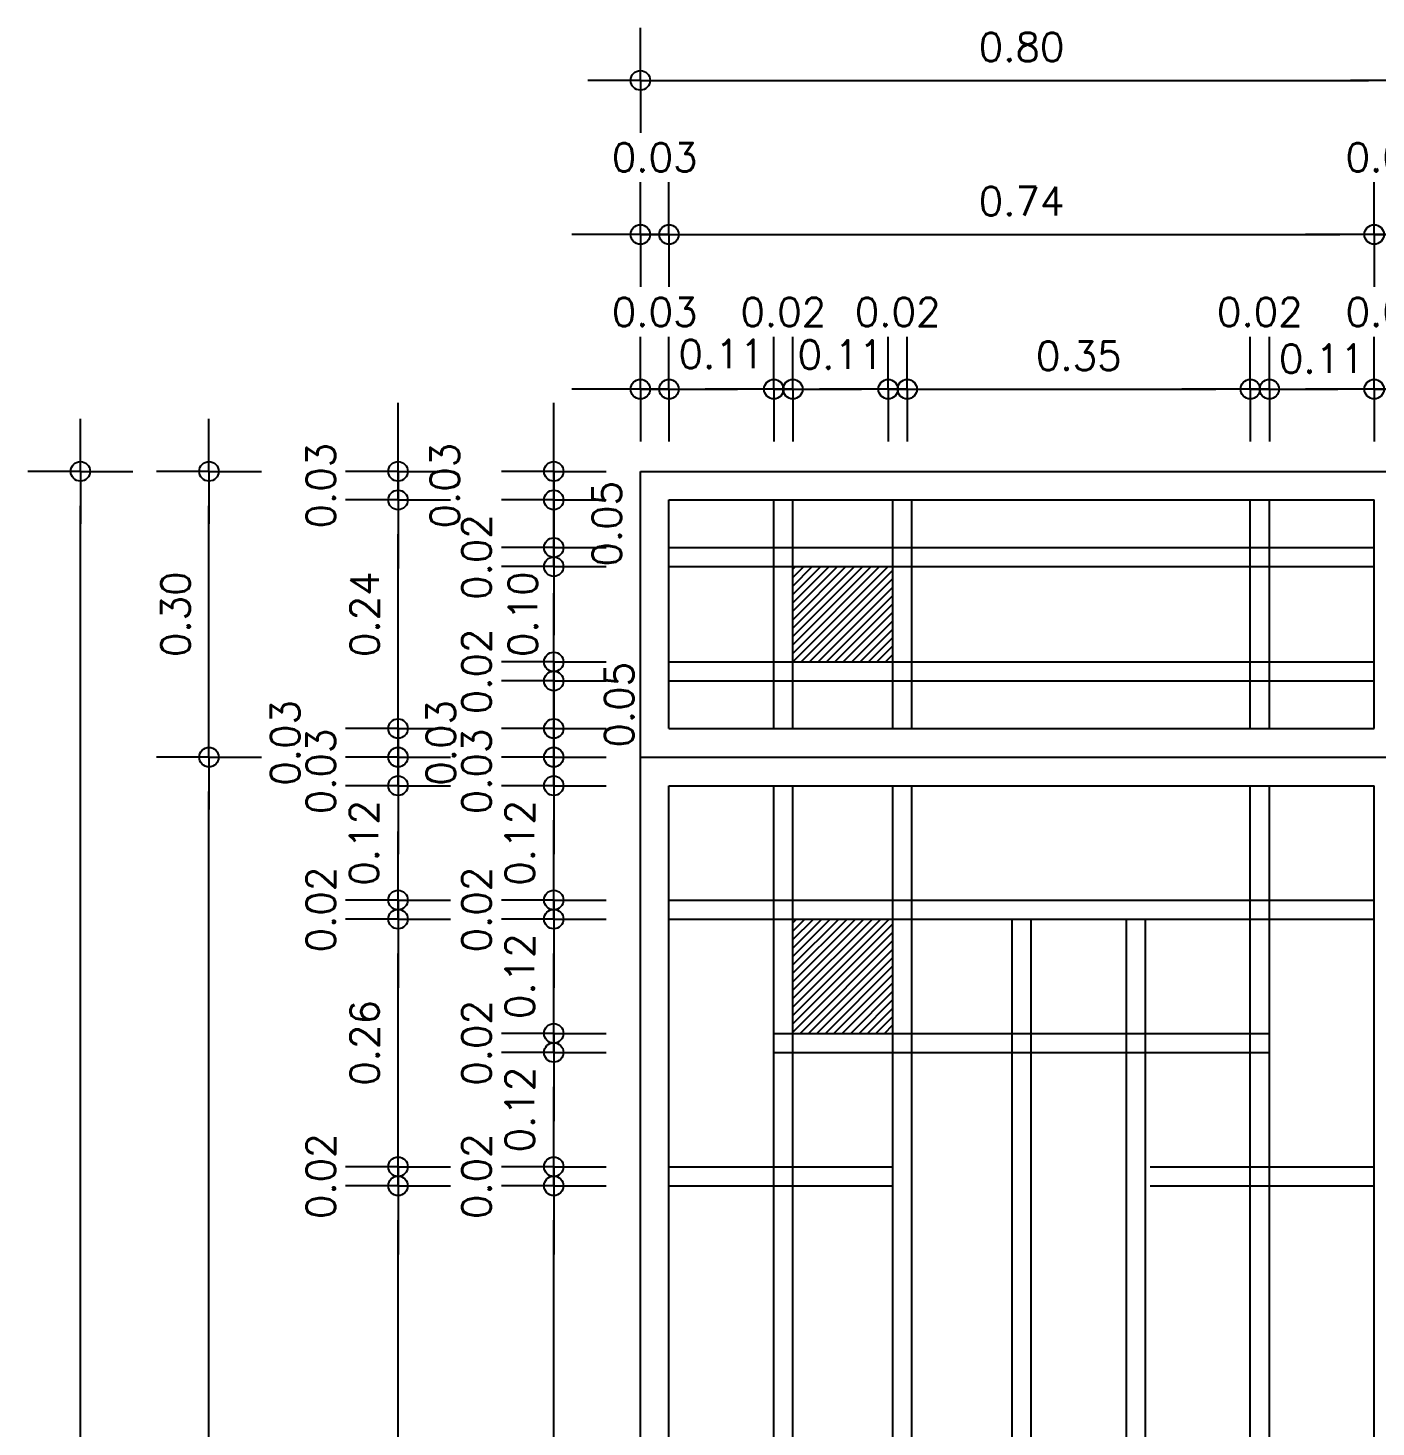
# Model space of a CAD drawing. Extents: x -599692 to 1491, y -9431878 to -451.
# Drawn here: x 1132.054 to 1133.468, y -462.882 to -461.413 of the extents above; entities that cross this region are included whole.
import ezdxf

# ---------------------------------------------------------------- set-up
doc = ezdxf.new("R2010")
doc.units = 0
doc.header["$LTSCALE"] = 0.5
doc.header["$MEASUREMENT"] = 0
doc.header["$PDMODE"] = 34
doc.layers.get('0').update_dxf_attribs({"linetype": 'CONTINUOUS'})
doc.layers.get('DEFPOINTS').update_dxf_attribs({"linetype": 'CONTINUOUS'})
for name, color, linetype in [('COTAS', 2, 'CONTINUOUS'), ('HACHURA', 253, 'CONTINUOUS'), ('P1', 1, 'CONTINUOUS')]:
    doc.layers.add(name, color=color, linetype=linetype)
doc.styles.add('ROMANS', font='romans')
doc.dimstyles.new('BOLA50$0', dxfattribs={"dimscale": 0.5, "dimtxt": 0.25, "dimasz": 0.18, "dimexe": 0.18, "dimexo": 0.0625, "dimgap": 0.1, "dimtad": 1, "dimzin": 0, "dimdsep": 46, "dimtxsty": 'ROMANS', "dimblk1": 'BOLA', "dimblk2": 'BOLA', "dimsah": 1, "dimcen": 0.09, "dimse1": 1, "dimse2": 1, "dimclrt": 256, "dimadec": 0, "dimazin": 0, "dimtfac": 1, "dimtofl": 0, "dimtmove": 2, "dimatfit": 3, "dimldrblk": 'BOLA', "dimfxl": 1, "dimtolj": 1, "dimtzin": 0, "dimarcsym": 0})
pattern_1 = [(45, (838.0619964, -393.711397), (-0.00441941738, 0.00441941738), [])]

# ---------------------------------------------------------------- blocks, each defined once
blk = doc.blocks.new('BOLA')
for q in [(0, 1.528), (-1.528, 0), (0, -1.528), (1.528, 0)]:
    blk.add_line((0, 0), q)
blk.add_circle((0, 0), 0.284)
blk = doc.blocks.new('*D182')
at = {"layer": 'COTAS', "color": 0, "linetype": 'Continuous', "lineweight": -2}
for p, q in [((1132.6602, -461.7922), (1132.6242, -461.7922)), ((1132.7622, -461.7922), (1132.7982, -461.7922))]:
    blk.add_line(p, q, dxfattribs=at)
at = {"layer": 'DEFPOINTS', "color": 0, "linetype": 'Continuous'}
for p in [(1132.7262, -461.7922), (1132.6962, -461.8785), (1132.7262, -461.9085)]:
    blk.add_point(p, dxfattribs=at)
at = {"layer": 'COTAS', "color": 0, "linetype": 'Continuous', "lineweight": -2, "xscale": 0.036, "yscale": 0.036, "zscale": 0.036}
blk.add_blockref('BOLA', (1132.6962, -461.7922), dxfattribs=at)
at = {"layer": 'COTAS', "color": 0, "linetype": 'Continuous', "lineweight": -2, "xscale": 0.036, "yscale": 0.036, "zscale": 0.036, "rotation": 180}
blk.add_blockref('BOLA', (1132.7262, -461.7922), dxfattribs=at)
at = {"layer": 'COTAS', "linetype": 'Continuous', "insert": (1132.7112, -461.7112), "char_height": 0.03, "attachment_point": 5, "style": 'ROMANS'}
blk.add_mtext('\\A1;0.03', dxfattribs=at)
blk = doc.blocks.new('*D183')
at = {"layer": 'COTAS', "color": 0, "linetype": 'Continuous', "lineweight": -2}
for p, q in [((1132.8002, -461.7922), (1132.7642, -461.7922)), ((1132.8922, -461.7922), (1132.9282, -461.7922))]:
    blk.add_line(p, q, dxfattribs=at)
at = {"layer": 'DEFPOINTS', "color": 0, "linetype": 'Continuous'}
for p in [(1132.8562, -461.7922), (1132.8362, -461.9085), (1132.8562, -461.9085)]:
    blk.add_point(p, dxfattribs=at)
at = {"layer": 'COTAS', "color": 0, "linetype": 'Continuous', "lineweight": -2, "xscale": 0.036, "yscale": 0.036, "zscale": 0.036}
blk.add_blockref('BOLA', (1132.8362, -461.7922), dxfattribs=at)
at = {"layer": 'COTAS', "color": 0, "linetype": 'Continuous', "lineweight": -2, "xscale": 0.036, "yscale": 0.036, "zscale": 0.036, "rotation": 180}
blk.add_blockref('BOLA', (1132.8562, -461.7922), dxfattribs=at)
at = {"layer": 'COTAS', "linetype": 'Continuous', "insert": (1132.8462, -461.7112), "char_height": 0.03, "attachment_point": 5, "style": 'ROMANS'}
blk.add_mtext('\\A1;0.02', dxfattribs=at)
blk = doc.blocks.new('*D184')
at = {"layer": 'COTAS', "color": 0, "linetype": 'Continuous', "lineweight": -2}
for p, q in [((1132.9202, -461.7922), (1132.8842, -461.7922)), ((1133.0122, -461.7922), (1133.0482, -461.7922))]:
    blk.add_line(p, q, dxfattribs=at)
at = {"layer": 'DEFPOINTS', "color": 0, "linetype": 'Continuous'}
for p in [(1132.9762, -461.7922), (1132.9562, -461.9085), (1132.9762, -461.9085)]:
    blk.add_point(p, dxfattribs=at)
at = {"layer": 'COTAS', "color": 0, "linetype": 'Continuous', "lineweight": -2, "xscale": 0.036, "yscale": 0.036, "zscale": 0.036}
blk.add_blockref('BOLA', (1132.9562, -461.7922), dxfattribs=at)
at = {"layer": 'COTAS', "color": 0, "linetype": 'Continuous', "lineweight": -2, "xscale": 0.036, "yscale": 0.036, "zscale": 0.036, "rotation": 180}
blk.add_blockref('BOLA', (1132.9762, -461.7922), dxfattribs=at)
at = {"layer": 'COTAS', "linetype": 'Continuous', "insert": (1132.9662, -461.7112), "char_height": 0.03, "attachment_point": 5, "style": 'ROMANS'}
blk.add_mtext('\\A1;0.02', dxfattribs=at)
blk = doc.blocks.new('*D185')
at = {"layer": 'COTAS', "color": 0, "linetype": 'Continuous', "lineweight": -2}
blk.add_line((1133.0122, -461.7922), (1133.3002, -461.7922), dxfattribs=at)
at = {"layer": 'DEFPOINTS', "color": 0, "linetype": 'Continuous'}
for p in [(1133.3362, -461.7922), (1132.9762, -461.9085), (1133.3362, -461.9085)]:
    blk.add_point(p, dxfattribs=at)
at = {"layer": 'COTAS', "color": 0, "linetype": 'Continuous', "lineweight": -2, "xscale": 0.036, "yscale": 0.036, "zscale": 0.036, "rotation": 180}
blk.add_blockref('BOLA', (1132.9762, -461.7922), dxfattribs=at)
at = {"layer": 'COTAS', "color": 0, "linetype": 'Continuous', "lineweight": -2, "xscale": 0.036, "yscale": 0.036, "zscale": 0.036}
blk.add_blockref('BOLA', (1133.3362, -461.7922), dxfattribs=at)
at = {"layer": 'COTAS', "linetype": 'Continuous', "insert": (1133.1562, -461.7572), "char_height": 0.03, "attachment_point": 5, "style": 'ROMANS'}
blk.add_mtext('\\A1;0.35', dxfattribs=at)
blk = doc.blocks.new('*D186')
at = {"layer": 'COTAS', "color": 0, "linetype": 'Continuous', "lineweight": -2}
for p, q in [((1133.3002, -461.7922), (1133.2642, -461.7922)), ((1133.3922, -461.7922), (1133.4282, -461.7922))]:
    blk.add_line(p, q, dxfattribs=at)
at = {"layer": 'DEFPOINTS', "color": 0, "linetype": 'Continuous'}
for p in [(1133.3562, -461.7922), (1133.3362, -461.9085), (1133.3562, -461.9085)]:
    blk.add_point(p, dxfattribs=at)
at = {"layer": 'COTAS', "color": 0, "linetype": 'Continuous', "lineweight": -2, "xscale": 0.036, "yscale": 0.036, "zscale": 0.036}
blk.add_blockref('BOLA', (1133.3362, -461.7922), dxfattribs=at)
at = {"layer": 'COTAS', "color": 0, "linetype": 'Continuous', "lineweight": -2, "xscale": 0.036, "yscale": 0.036, "zscale": 0.036, "rotation": 180}
blk.add_blockref('BOLA', (1133.3562, -461.7922), dxfattribs=at)
at = {"layer": 'COTAS', "linetype": 'Continuous', "insert": (1133.3462, -461.7112), "char_height": 0.03, "attachment_point": 5, "style": 'ROMANS'}
blk.add_mtext('\\A1;0.02', dxfattribs=at)
blk = doc.blocks.new('*D187')
at = {"layer": 'COTAS', "color": 0, "linetype": 'Continuous', "lineweight": -2}
for p, q in [((1133.4302, -461.7922), (1133.3942, -461.7922)), ((1133.5322, -461.7922), (1133.5682, -461.7922))]:
    blk.add_line(p, q, dxfattribs=at)
at = {"layer": 'DEFPOINTS', "color": 0, "linetype": 'Continuous'}
for p in [(1133.4962, -461.7922), (1133.4962, -461.8785), (1133.4662, -461.9085)]:
    blk.add_point(p, dxfattribs=at)
at = {"layer": 'COTAS', "color": 0, "linetype": 'Continuous', "lineweight": -2, "xscale": 0.036, "yscale": 0.036, "zscale": 0.036}
blk.add_blockref('BOLA', (1133.4662, -461.7922), dxfattribs=at)
at = {"layer": 'COTAS', "color": 0, "linetype": 'Continuous', "lineweight": -2, "xscale": 0.036, "yscale": 0.036, "zscale": 0.036, "rotation": 180}
blk.add_blockref('BOLA', (1133.4962, -461.7922), dxfattribs=at)
at = {"layer": 'COTAS', "linetype": 'Continuous', "insert": (1133.4812, -461.7112), "char_height": 0.03, "attachment_point": 5, "style": 'ROMANS'}
blk.add_mtext('\\A1;0.03', dxfattribs=at)
blk = doc.blocks.new('*D193')
at = {"layer": 'COTAS', "color": 0, "linetype": 'Continuous', "lineweight": -2}
for p, q in [((1132.6602, -461.6298), (1132.6242, -461.6298)), ((1132.7622, -461.6298), (1132.7982, -461.6298))]:
    blk.add_line(p, q, dxfattribs=at)
at = {"layer": 'DEFPOINTS', "color": 0, "linetype": 'Continuous'}
for p in [(1132.7262, -461.6298), (1132.6962, -461.8785), (1132.7262, -461.9085)]:
    blk.add_point(p, dxfattribs=at)
at = {"layer": 'COTAS', "color": 0, "linetype": 'Continuous', "lineweight": -2, "xscale": 0.036, "yscale": 0.036, "zscale": 0.036}
blk.add_blockref('BOLA', (1132.6962, -461.6298), dxfattribs=at)
at = {"layer": 'COTAS', "color": 0, "linetype": 'Continuous', "lineweight": -2, "xscale": 0.036, "yscale": 0.036, "zscale": 0.036, "rotation": 180}
blk.add_blockref('BOLA', (1132.7262, -461.6298), dxfattribs=at)
at = {"layer": 'COTAS', "linetype": 'Continuous', "insert": (1132.7112, -461.5488), "char_height": 0.03, "attachment_point": 5, "style": 'ROMANS'}
blk.add_mtext('\\A1;0.03', dxfattribs=at)
blk = doc.blocks.new('*D194')
at = {"layer": 'COTAS', "color": 0, "linetype": 'Continuous', "lineweight": -2}
blk.add_line((1132.7622, -461.6298), (1133.4302, -461.6298), dxfattribs=at)
at = {"layer": 'DEFPOINTS', "color": 0, "linetype": 'Continuous'}
for p in [(1133.4662, -461.6298), (1132.7262, -461.9085), (1133.4662, -461.9085)]:
    blk.add_point(p, dxfattribs=at)
at = {"layer": 'COTAS', "color": 0, "linetype": 'Continuous', "lineweight": -2, "xscale": 0.036, "yscale": 0.036, "zscale": 0.036, "rotation": 180}
blk.add_blockref('BOLA', (1132.7262, -461.6298), dxfattribs=at)
at = {"layer": 'COTAS', "color": 0, "linetype": 'Continuous', "lineweight": -2, "xscale": 0.036, "yscale": 0.036, "zscale": 0.036}
blk.add_blockref('BOLA', (1133.4662, -461.6298), dxfattribs=at)
at = {"layer": 'COTAS', "linetype": 'Continuous', "insert": (1133.0962, -461.5948), "char_height": 0.03, "attachment_point": 5, "style": 'ROMANS'}
blk.add_mtext('\\A1;0.74', dxfattribs=at)
blk = doc.blocks.new('*D195')
at = {"layer": 'COTAS', "color": 0, "linetype": 'Continuous', "lineweight": -2}
for p, q in [((1133.4302, -461.6298), (1133.3942, -461.6298)), ((1133.5322, -461.6298), (1133.5682, -461.6298))]:
    blk.add_line(p, q, dxfattribs=at)
at = {"layer": 'DEFPOINTS', "color": 0, "linetype": 'Continuous'}
for p in [(1133.4962, -461.6298), (1133.4962, -461.8785), (1133.4662, -461.9085)]:
    blk.add_point(p, dxfattribs=at)
at = {"layer": 'COTAS', "color": 0, "linetype": 'Continuous', "lineweight": -2, "xscale": 0.036, "yscale": 0.036, "zscale": 0.036}
blk.add_blockref('BOLA', (1133.4662, -461.6298), dxfattribs=at)
at = {"layer": 'COTAS', "color": 0, "linetype": 'Continuous', "lineweight": -2, "xscale": 0.036, "yscale": 0.036, "zscale": 0.036, "rotation": 180}
blk.add_blockref('BOLA', (1133.4962, -461.6298), dxfattribs=at)
at = {"layer": 'COTAS', "linetype": 'Continuous', "insert": (1133.4812, -461.5488), "char_height": 0.03, "attachment_point": 5, "style": 'ROMANS'}
blk.add_mtext('\\A1;0.03', dxfattribs=at)
blk = doc.blocks.new('*D198')
at = {"layer": 'COTAS', "color": 0, "linetype": 'Continuous', "lineweight": -2}
blk.add_line((1132.7322, -461.468), (1133.4602, -461.468), dxfattribs=at)
at = {"layer": 'DEFPOINTS', "color": 0, "linetype": 'Continuous'}
for p in [(1133.4962, -461.468), (1132.6962, -461.8785), (1133.4962, -461.8785)]:
    blk.add_point(p, dxfattribs=at)
at = {"layer": 'COTAS', "color": 0, "linetype": 'Continuous', "lineweight": -2, "xscale": 0.036, "yscale": 0.036, "zscale": 0.036, "rotation": 180}
blk.add_blockref('BOLA', (1132.6962, -461.468), dxfattribs=at)
at = {"layer": 'COTAS', "color": 0, "linetype": 'Continuous', "lineweight": -2, "xscale": 0.036, "yscale": 0.036, "zscale": 0.036}
blk.add_blockref('BOLA', (1133.4962, -461.468), dxfattribs=at)
at = {"layer": 'COTAS', "linetype": 'Continuous', "insert": (1133.0962, -461.433), "char_height": 0.03, "attachment_point": 5, "style": 'ROMANS'}
blk.add_mtext('\\A1;0.80', dxfattribs=at)
blk = doc.blocks.new('*D199')
at = {"layer": 'COTAS', "color": 0, "linetype": 'Continuous', "lineweight": -2}
blk.add_line((1133.5322, -461.468), (1134.2602, -461.468), dxfattribs=at)
at = {"layer": 'DEFPOINTS', "color": 0, "linetype": 'Continuous'}
for p in [(1134.2962, -461.468), (1133.4962, -461.8785), (1134.2962, -461.8785)]:
    blk.add_point(p, dxfattribs=at)
at = {"layer": 'COTAS', "color": 0, "linetype": 'Continuous', "lineweight": -2, "xscale": 0.036, "yscale": 0.036, "zscale": 0.036, "rotation": 180}
blk.add_blockref('BOLA', (1133.4962, -461.468), dxfattribs=at)
at = {"layer": 'COTAS', "color": 0, "linetype": 'Continuous', "lineweight": -2, "xscale": 0.036, "yscale": 0.036, "zscale": 0.036}
blk.add_blockref('BOLA', (1134.2962, -461.468), dxfattribs=at)
at = {"layer": 'COTAS', "linetype": 'Continuous', "insert": (1133.8962, -461.433), "char_height": 0.03, "attachment_point": 5, "style": 'ROMANS'}
blk.add_mtext('\\A1;0.80', dxfattribs=at)
blk = doc.blocks.new('*D200')
at = {"layer": 'COTAS', "color": 0, "linetype": 'Continuous', "lineweight": -2}
for p, q in [((1132.6053, -462.1425), (1132.6053, -462.1065)), ((1132.6053, -462.2445), (1132.6053, -462.2805))]:
    blk.add_line(p, q, dxfattribs=at)
at = {"layer": 'DEFPOINTS', "color": 0, "linetype": 'Continuous'}
for p in [(1132.6053, -462.1785), (1132.6962, -462.1785), (1132.7262, -462.2085)]:
    blk.add_point(p, dxfattribs=at)
at = {"layer": 'COTAS', "color": 0, "linetype": 'Continuous', "lineweight": -2, "xscale": 0.036, "yscale": 0.036, "zscale": 0.036}
for p, rotation in [((1132.6053, -462.1785), 270), ((1132.6053, -462.2085), 90)]:
    blk.add_blockref('BOLA', p, dxfattribs=dict(at, rotation=rotation))
at = {"layer": 'COTAS', "linetype": 'Continuous', "insert": (1132.5243, -462.1935), "char_height": 0.03, "attachment_point": 5, "rotation": 90, "style": 'ROMANS'}
blk.add_mtext('\\A1;0.03', dxfattribs=at)
blk = doc.blocks.new('*D201')
at = {"layer": 'COTAS', "color": 0, "linetype": 'Continuous', "lineweight": -2}
for p, q in [((1132.6053, -462.0425), (1132.6053, -462.0065)), ((1132.6053, -462.1345), (1132.6053, -462.1705))]:
    blk.add_line(p, q, dxfattribs=at)
at = {"layer": 'DEFPOINTS', "color": 0, "linetype": 'Continuous'}
for p in [(1132.6053, -462.0785), (1132.7262, -462.0785), (1132.7262, -462.0985)]:
    blk.add_point(p, dxfattribs=at)
at = {"layer": 'COTAS', "color": 0, "linetype": 'Continuous', "lineweight": -2, "xscale": 0.036, "yscale": 0.036, "zscale": 0.036}
for p, rotation in [((1132.6053, -462.0785), 270), ((1132.6053, -462.0985), 90)]:
    blk.add_blockref('BOLA', p, dxfattribs=dict(at, rotation=rotation))
at = {"layer": 'COTAS', "linetype": 'Continuous', "insert": (1132.5243, -462.0885), "char_height": 0.03, "attachment_point": 5, "rotation": 90, "style": 'ROMANS'}
blk.add_mtext('\\A1;0.02', dxfattribs=at)
blk = doc.blocks.new('*D202')
at = {"layer": 'COTAS', "color": 0, "linetype": 'Continuous', "lineweight": -2}
for p, q in [((1132.6053, -461.9225), (1132.6053, -461.8865)), ((1132.6053, -462.0145), (1132.6053, -462.0505))]:
    blk.add_line(p, q, dxfattribs=at)
at = {"layer": 'DEFPOINTS', "color": 0, "linetype": 'Continuous'}
for p in [(1132.6053, -461.9585), (1132.7262, -461.9585), (1132.7262, -461.9785)]:
    blk.add_point(p, dxfattribs=at)
at = {"layer": 'COTAS', "color": 0, "linetype": 'Continuous', "lineweight": -2, "xscale": 0.036, "yscale": 0.036, "zscale": 0.036}
for p, rotation in [((1132.6053, -461.9585), 270), ((1132.6053, -461.9785), 90)]:
    blk.add_blockref('BOLA', p, dxfattribs=dict(at, rotation=rotation))
at = {"layer": 'COTAS', "linetype": 'Continuous', "insert": (1132.5243, -461.9685), "char_height": 0.03, "attachment_point": 5, "rotation": 90, "style": 'ROMANS'}
blk.add_mtext('\\A1;0.02', dxfattribs=at)
blk = doc.blocks.new('*D203')
at = {"layer": 'COTAS', "color": 0, "linetype": 'Continuous', "lineweight": -2}
for p, q in [((1132.4419, -462.1425), (1132.4419, -462.1065)), ((1132.4419, -462.2445), (1132.4419, -462.2805))]:
    blk.add_line(p, q, dxfattribs=at)
at = {"layer": 'DEFPOINTS', "color": 0, "linetype": 'Continuous'}
for p in [(1132.4419, -462.1785), (1132.6962, -462.1785), (1132.7262, -462.2085)]:
    blk.add_point(p, dxfattribs=at)
at = {"layer": 'COTAS', "color": 0, "linetype": 'Continuous', "lineweight": -2, "xscale": 0.036, "yscale": 0.036, "zscale": 0.036}
for p, rotation in [((1132.4419, -462.1785), 270), ((1132.4419, -462.2085), 90)]:
    blk.add_blockref('BOLA', p, dxfattribs=dict(at, rotation=rotation))
at = {"layer": 'COTAS', "linetype": 'Continuous', "insert": (1132.3609, -462.1935), "char_height": 0.03, "attachment_point": 5, "rotation": 90, "style": 'ROMANS'}
blk.add_mtext('\\A1;0.03', dxfattribs=at)
blk = doc.blocks.new('*D159')
at = {"layer": 'COTAS', "color": 0, "linetype": 'Continuous', "lineweight": -2}
blk.add_line((1132.4419, -462.1125), (1132.4419, -461.9445), dxfattribs=at)
at = {"layer": 'DEFPOINTS', "color": 0, "linetype": 'Continuous'}
for p in [(1132.4419, -461.9085), (1132.7262, -461.9085), (1132.7262, -462.1485)]:
    blk.add_point(p, dxfattribs=at)
at = {"layer": 'COTAS', "color": 0, "linetype": 'Continuous', "lineweight": -2, "xscale": 0.036, "yscale": 0.036, "zscale": 0.036}
for p, rotation in [((1132.4419, -461.9085), 90), ((1132.4419, -462.1485), 270)]:
    blk.add_blockref('BOLA', p, dxfattribs=dict(at, rotation=rotation))
at = {"layer": 'COTAS', "linetype": 'Continuous', "insert": (1132.4069, -462.0285), "char_height": 0.03, "attachment_point": 5, "rotation": 90, "style": 'ROMANS'}
blk.add_mtext('\\A1;0.24', dxfattribs=at)
blk = doc.blocks.new('*D160')
at = {"layer": 'COTAS', "color": 0, "linetype": 'Continuous', "lineweight": -2}
for p, q in [((1132.4419, -461.8425), (1132.4419, -461.8065)), ((1132.4419, -461.9445), (1132.4419, -461.9805))]:
    blk.add_line(p, q, dxfattribs=at)
at = {"layer": 'DEFPOINTS', "color": 0, "linetype": 'Continuous'}
for p in [(1132.4419, -461.8785), (1132.6962, -461.8785), (1132.7262, -461.9085)]:
    blk.add_point(p, dxfattribs=at)
at = {"layer": 'COTAS', "color": 0, "linetype": 'Continuous', "lineweight": -2, "xscale": 0.036, "yscale": 0.036, "zscale": 0.036}
for p, rotation in [((1132.4419, -461.8785), 270), ((1132.4419, -461.9085), 90)]:
    blk.add_blockref('BOLA', p, dxfattribs=dict(at, rotation=rotation))
at = {"layer": 'COTAS', "linetype": 'Continuous', "insert": (1132.3609, -461.8935), "char_height": 0.03, "attachment_point": 5, "rotation": 90, "style": 'ROMANS'}
blk.add_mtext('\\A1;0.03', dxfattribs=at)
blk = doc.blocks.new('*D161')
at = {"layer": 'COTAS', "color": 0, "linetype": 'Continuous', "lineweight": -2}
blk.add_line((1132.2435, -464.2425), (1132.2435, -462.2145), dxfattribs=at)
at = {"layer": 'DEFPOINTS', "color": 0, "linetype": 'Continuous'}
for p in [(1132.2435, -462.1785), (1132.6962, -462.1785), (1132.6962, -464.2785)]:
    blk.add_point(p, dxfattribs=at)
at = {"layer": 'COTAS', "color": 0, "linetype": 'Continuous', "lineweight": -2, "xscale": 0.036, "yscale": 0.036, "zscale": 0.036}
for p, rotation in [((1132.2435, -462.1785), 90), ((1132.2435, -464.2785), 270)]:
    blk.add_blockref('BOLA', p, dxfattribs=dict(at, rotation=rotation))
at = {"layer": 'COTAS', "linetype": 'Continuous', "insert": (1132.2085, -463.2285), "char_height": 0.03, "attachment_point": 5, "rotation": 90, "style": 'ROMANS'}
blk.add_mtext('\\A1;2.10', dxfattribs=at)
blk = doc.blocks.new('*D162')
at = {"layer": 'COTAS', "color": 0, "linetype": 'Continuous', "lineweight": -2}
blk.add_line((1132.2435, -462.1425), (1132.2435, -461.9145), dxfattribs=at)
at = {"layer": 'DEFPOINTS', "color": 0, "linetype": 'Continuous'}
for p in [(1132.2435, -461.8785), (1132.6962, -461.8785), (1132.6962, -462.1785)]:
    blk.add_point(p, dxfattribs=at)
at = {"layer": 'COTAS', "color": 0, "linetype": 'Continuous', "lineweight": -2, "xscale": 0.036, "yscale": 0.036, "zscale": 0.036}
for p, rotation in [((1132.2435, -461.8785), 90), ((1132.2435, -462.1785), 270)]:
    blk.add_blockref('BOLA', p, dxfattribs=dict(at, rotation=rotation))
at = {"layer": 'COTAS', "linetype": 'Continuous', "insert": (1132.2085, -462.0285), "char_height": 0.03, "attachment_point": 5, "rotation": 90, "style": 'ROMANS'}
blk.add_mtext('\\A1;0.30', dxfattribs=at)
blk = doc.blocks.new('*D163')
at = {"layer": 'COTAS', "color": 0, "linetype": 'Continuous', "lineweight": -2}
blk.add_line((1132.1086, -464.2425), (1132.1086, -461.9145), dxfattribs=at)
at = {"layer": 'DEFPOINTS', "color": 0, "linetype": 'Continuous'}
for p in [(1132.1086, -461.8785), (1132.6962, -461.8785), (1132.6962, -464.2785)]:
    blk.add_point(p, dxfattribs=at)
at = {"layer": 'COTAS', "color": 0, "linetype": 'Continuous', "lineweight": -2, "xscale": 0.036, "yscale": 0.036, "zscale": 0.036}
for p, rotation in [((1132.1086, -461.8785), 90), ((1132.1086, -464.2785), 270)]:
    blk.add_blockref('BOLA', p, dxfattribs=dict(at, rotation=rotation))
at = {"layer": 'COTAS', "linetype": 'Continuous', "insert": (1132.0736, -463.0785), "char_height": 0.03, "attachment_point": 5, "rotation": 90, "style": 'ROMANS'}
blk.add_mtext('\\A1;2.40', dxfattribs=at)
blk = doc.blocks.new('*D164')
at = {"layer": 'COTAS', "color": 0, "linetype": 'Continuous', "lineweight": -2}
for p, q in [((1132.6053, -462.1425), (1132.6053, -462.1065)), ((1132.6053, -462.2445), (1132.6053, -462.2805))]:
    blk.add_line(p, q, dxfattribs=at)
at = {"layer": 'DEFPOINTS', "color": 0, "linetype": 'Continuous'}
for p in [(1132.6053, -462.1785), (1132.6962, -462.1785), (1132.7262, -462.2085)]:
    blk.add_point(p, dxfattribs=at)
at = {"layer": 'COTAS', "color": 0, "linetype": 'Continuous', "lineweight": -2, "xscale": 0.036, "yscale": 0.036, "zscale": 0.036}
for p, rotation in [((1132.6053, -462.1785), 270), ((1132.6053, -462.2085), 90)]:
    blk.add_blockref('BOLA', p, dxfattribs=dict(at, rotation=rotation))
at = {"layer": 'COTAS', "linetype": 'Continuous', "insert": (1132.5243, -462.1935), "char_height": 0.03, "attachment_point": 5, "rotation": 90, "style": 'ROMANS'}
blk.add_mtext('\\A1;0.03', dxfattribs=at)
blk = doc.blocks.new('*D165')
at = {"layer": 'COTAS', "color": 0, "linetype": 'Continuous', "lineweight": -2}
for p, q in [((1132.4419, -462.1425), (1132.4419, -462.1065)), ((1132.4419, -462.2445), (1132.4419, -462.2805))]:
    blk.add_line(p, q, dxfattribs=at)
at = {"layer": 'DEFPOINTS', "color": 0, "linetype": 'Continuous'}
for p in [(1132.4419, -462.1785), (1132.6962, -462.1785), (1132.7262, -462.2085)]:
    blk.add_point(p, dxfattribs=at)
at = {"layer": 'COTAS', "color": 0, "linetype": 'Continuous', "lineweight": -2, "xscale": 0.036, "yscale": 0.036, "zscale": 0.036}
for p, rotation in [((1132.4419, -462.1785), 270), ((1132.4419, -462.2085), 90)]:
    blk.add_blockref('BOLA', p, dxfattribs=dict(at, rotation=rotation))
at = {"layer": 'COTAS', "linetype": 'Continuous', "insert": (1132.3609, -462.1935), "char_height": 0.03, "attachment_point": 5, "rotation": 90, "style": 'ROMANS'}
blk.add_mtext('\\A1;0.03', dxfattribs=at)
blk = doc.blocks.new('*D170')
at = {"layer": 'COTAS', "color": 0, "linetype": 'Continuous', "lineweight": -2}
blk.add_line((1132.6053, -463.7925), (1132.6053, -462.6645), dxfattribs=at)
at = {"layer": 'DEFPOINTS', "color": 0, "linetype": 'Continuous'}
for p in [(1132.6053, -462.6285), (1132.7262, -462.6285), (1132.7262, -463.8285)]:
    blk.add_point(p, dxfattribs=at)
at = {"layer": 'COTAS', "color": 0, "linetype": 'Continuous', "lineweight": -2, "xscale": 0.036, "yscale": 0.036, "zscale": 0.036}
for p, rotation in [((1132.6053, -462.6285), 90), ((1132.6053, -463.8285), 270)]:
    blk.add_blockref('BOLA', p, dxfattribs=dict(at, rotation=rotation))
at = {"layer": 'COTAS', "linetype": 'Continuous', "insert": (1132.5703, -463.2285), "char_height": 0.03, "attachment_point": 5, "rotation": 90, "style": 'ROMANS'}
blk.add_mtext('\\A1;1.20', dxfattribs=at)
blk = doc.blocks.new('*D171')
at = {"layer": 'COTAS', "color": 0, "linetype": 'Continuous', "lineweight": -2}
for p, q in [((1132.6053, -462.5725), (1132.6053, -462.5365)), ((1132.6053, -462.6645), (1132.6053, -462.7005))]:
    blk.add_line(p, q, dxfattribs=at)
at = {"layer": 'DEFPOINTS', "color": 0, "linetype": 'Continuous'}
for p in [(1132.6053, -462.6085), (1132.7262, -462.6085), (1132.7262, -462.6285)]:
    blk.add_point(p, dxfattribs=at)
at = {"layer": 'COTAS', "color": 0, "linetype": 'Continuous', "lineweight": -2, "xscale": 0.036, "yscale": 0.036, "zscale": 0.036}
for p, rotation in [((1132.6053, -462.6085), 270), ((1132.6053, -462.6285), 90)]:
    blk.add_blockref('BOLA', p, dxfattribs=dict(at, rotation=rotation))
at = {"layer": 'COTAS', "linetype": 'Continuous', "insert": (1132.5243, -462.6185), "char_height": 0.03, "attachment_point": 5, "rotation": 90, "style": 'ROMANS'}
blk.add_mtext('\\A1;0.02', dxfattribs=at)
blk = doc.blocks.new('*D172')
at = {"layer": 'COTAS', "color": 0, "linetype": 'Continuous', "lineweight": -2}
for p, q in [((1132.6053, -462.4325), (1132.6053, -462.3965)), ((1132.6053, -462.5245), (1132.6053, -462.5605))]:
    blk.add_line(p, q, dxfattribs=at)
at = {"layer": 'DEFPOINTS', "color": 0, "linetype": 'Continuous'}
for p in [(1132.6053, -462.4685), (1132.8462, -462.4685), (1132.8462, -462.4885)]:
    blk.add_point(p, dxfattribs=at)
at = {"layer": 'COTAS', "color": 0, "linetype": 'Continuous', "lineweight": -2, "xscale": 0.036, "yscale": 0.036, "zscale": 0.036}
for p, rotation in [((1132.6053, -462.4685), 270), ((1132.6053, -462.4885), 90)]:
    blk.add_blockref('BOLA', p, dxfattribs=dict(at, rotation=rotation))
at = {"layer": 'COTAS', "linetype": 'Continuous', "insert": (1132.5243, -462.4785), "char_height": 0.03, "attachment_point": 5, "rotation": 90, "style": 'ROMANS'}
blk.add_mtext('\\A1;0.02', dxfattribs=at)
blk = doc.blocks.new('*D173')
at = {"layer": 'COTAS', "color": 0, "linetype": 'Continuous', "lineweight": -2}
for p, q in [((1132.6053, -462.2925), (1132.6053, -462.2565)), ((1132.6053, -462.3845), (1132.6053, -462.4205))]:
    blk.add_line(p, q, dxfattribs=at)
at = {"layer": 'DEFPOINTS', "color": 0, "linetype": 'Continuous'}
for p in [(1132.6053, -462.3285), (1132.7262, -462.3285), (1132.7262, -462.3485)]:
    blk.add_point(p, dxfattribs=at)
at = {"layer": 'COTAS', "color": 0, "linetype": 'Continuous', "lineweight": -2, "xscale": 0.036, "yscale": 0.036, "zscale": 0.036}
for p, rotation in [((1132.6053, -462.3285), 270), ((1132.6053, -462.3485), 90)]:
    blk.add_blockref('BOLA', p, dxfattribs=dict(at, rotation=rotation))
at = {"layer": 'COTAS', "linetype": 'Continuous', "insert": (1132.5243, -462.3385), "char_height": 0.03, "attachment_point": 5, "rotation": 90, "style": 'ROMANS'}
blk.add_mtext('\\A1;0.02', dxfattribs=at)
blk = doc.blocks.new('*D178')
at = {"layer": 'COTAS', "color": 0, "linetype": 'Continuous', "lineweight": -2}
blk.add_line((1132.4419, -463.7925), (1132.4419, -462.6645), dxfattribs=at)
at = {"layer": 'DEFPOINTS', "color": 0, "linetype": 'Continuous'}
for p in [(1132.4419, -462.6285), (1132.7262, -462.6285), (1132.7262, -463.8285)]:
    blk.add_point(p, dxfattribs=at)
at = {"layer": 'COTAS', "color": 0, "linetype": 'Continuous', "lineweight": -2, "xscale": 0.036, "yscale": 0.036, "zscale": 0.036}
for p, rotation in [((1132.4419, -462.6285), 90), ((1132.4419, -463.8285), 270)]:
    blk.add_blockref('BOLA', p, dxfattribs=dict(at, rotation=rotation))
at = {"layer": 'COTAS', "linetype": 'Continuous', "insert": (1132.4069, -463.2285), "char_height": 0.03, "attachment_point": 5, "rotation": 90, "style": 'ROMANS'}
blk.add_mtext('\\A1;1.20', dxfattribs=at)
blk = doc.blocks.new('*D179')
at = {"layer": 'COTAS', "color": 0, "linetype": 'Continuous', "lineweight": -2}
for p, q in [((1132.4419, -462.5725), (1132.4419, -462.5365)), ((1132.4419, -462.6645), (1132.4419, -462.7005))]:
    blk.add_line(p, q, dxfattribs=at)
at = {"layer": 'DEFPOINTS', "color": 0, "linetype": 'Continuous'}
for p in [(1132.4419, -462.6085), (1132.7262, -462.6085), (1132.7262, -462.6285)]:
    blk.add_point(p, dxfattribs=at)
at = {"layer": 'COTAS', "color": 0, "linetype": 'Continuous', "lineweight": -2, "xscale": 0.036, "yscale": 0.036, "zscale": 0.036}
for p, rotation in [((1132.4419, -462.6085), 270), ((1132.4419, -462.6285), 90)]:
    blk.add_blockref('BOLA', p, dxfattribs=dict(at, rotation=rotation))
at = {"layer": 'COTAS', "linetype": 'Continuous', "insert": (1132.3609, -462.6185), "char_height": 0.03, "attachment_point": 5, "rotation": 90, "style": 'ROMANS'}
blk.add_mtext('\\A1;0.02', dxfattribs=at)
blk = doc.blocks.new('*D180')
at = {"layer": 'COTAS', "color": 0, "linetype": 'Continuous', "lineweight": -2}
blk.add_line((1132.4419, -462.5725), (1132.4419, -462.3845), dxfattribs=at)
at = {"layer": 'DEFPOINTS', "color": 0, "linetype": 'Continuous'}
for p in [(1132.4419, -462.3485), (1132.7262, -462.3485), (1132.7262, -462.6085)]:
    blk.add_point(p, dxfattribs=at)
at = {"layer": 'COTAS', "color": 0, "linetype": 'Continuous', "lineweight": -2, "xscale": 0.036, "yscale": 0.036, "zscale": 0.036}
for p, rotation in [((1132.4419, -462.3485), 90), ((1132.4419, -462.6085), 270)]:
    blk.add_blockref('BOLA', p, dxfattribs=dict(at, rotation=rotation))
at = {"layer": 'COTAS', "linetype": 'Continuous', "insert": (1132.4069, -462.4785), "char_height": 0.03, "attachment_point": 5, "rotation": 90, "style": 'ROMANS'}
blk.add_mtext('\\A1;0.26', dxfattribs=at)
blk = doc.blocks.new('*D181')
at = {"layer": 'COTAS', "color": 0, "linetype": 'Continuous', "lineweight": -2}
for p, q in [((1132.4419, -462.2925), (1132.4419, -462.2565)), ((1132.4419, -462.3845), (1132.4419, -462.4205))]:
    blk.add_line(p, q, dxfattribs=at)
at = {"layer": 'DEFPOINTS', "color": 0, "linetype": 'Continuous'}
for p in [(1132.4419, -462.3285), (1132.7262, -462.3285), (1132.7262, -462.3485)]:
    blk.add_point(p, dxfattribs=at)
at = {"layer": 'COTAS', "color": 0, "linetype": 'Continuous', "lineweight": -2, "xscale": 0.036, "yscale": 0.036, "zscale": 0.036}
for p, rotation in [((1132.4419, -462.3285), 270), ((1132.4419, -462.3485), 90)]:
    blk.add_blockref('BOLA', p, dxfattribs=dict(at, rotation=rotation))
at = {"layer": 'COTAS', "linetype": 'Continuous', "insert": (1132.3609, -462.3385), "char_height": 0.03, "attachment_point": 5, "rotation": 90, "style": 'ROMANS'}
blk.add_mtext('\\A1;0.02', dxfattribs=at)

msp = doc.modelspace()

# ---------------------------------------------------------------- hatches: boundary and pattern name
at = {"layer": 'HACHURA'}
h = msp.add_hatch(dxfattribs=at)
h.set_pattern_fill('ANSI31', color=256, scale=0.05, style=0)
h.set_pattern_definition(pattern_1)
h.paths.add_polyline_path([(1132.9612, -461.9785), (1132.8562, -461.9785), (1132.8562, -462.0785), (1132.9612, -462.0785)])
h = msp.add_hatch(dxfattribs=at)
h.set_pattern_fill('ANSI31', color=256, scale=0.05, style=0)
h.set_pattern_definition(pattern_1)
h.paths.add_polyline_path([(1132.8562, -462.4685), (1132.9612, -462.4685), (1132.9612, -462.3485), (1132.8562, -462.3485)])

# ---------------------------------------------------------------- linework, layer by layer
at = {"layer": 'COTAS', "linetype": 'Continuous'}
for p, q in [((1133.4602, -461.6298), (1133.4242, -461.6298)), ((1132.6902, -461.7922), (1132.6542, -461.7922)), ((1132.8202, -461.7922), (1132.7842, -461.7922)), ((1132.8722, -461.7922), (1132.9082, -461.7922)), ((1132.9922, -461.7922), (1133.0282, -461.7922)), ((1133.3202, -461.7922), (1133.2842, -461.7922)), ((1133.4602, -461.7922), (1133.4242, -461.7922)), ((1133.4902, -461.7922), (1133.4542, -461.7922)), ((1132.6053, -461.8425), (1132.6053, -461.8065)), ((1132.6053, -461.8725), (1132.6053, -461.8365)), ((1132.6053, -461.9425), (1132.6053, -461.9065)), ((1132.6053, -461.9445), (1132.6053, -461.9805)), ((1132.6053, -461.9945), (1132.6053, -462.0305)), ((1132.6053, -462.0625), (1132.6053, -462.0265)), ((1132.4419, -462.1125), (1132.4419, -462.0765)), ((1132.6053, -462.1125), (1132.6053, -462.0765)), ((1132.6053, -462.1145), (1132.6053, -462.1505)), ((1132.6053, -462.1725), (1132.6053, -462.1365)), ((1132.6053, -462.1845), (1132.6053, -462.2205)), ((1132.4419, -462.2145), (1132.4419, -462.2505)), ((1132.6053, -462.2145), (1132.6053, -462.2505)), ((1132.6053, -462.2925), (1132.6053, -462.2445)), ((1132.6053, -462.4325), (1132.6053, -462.3845)), ((1132.6053, -462.5725), (1132.6053, -462.5245))]:
    msp.add_line(p, q, dxfattribs=at)
at = {"layer": 'P1', "ltscale": 10}
for p, q in [((1132.6962, -464.2785), (1132.6962, -461.8785)), ((1132.6962, -461.8785), (1133.4962, -461.8785)), ((1132.7262, -462.1485), (1132.7262, -461.9085)), ((1132.7262, -461.9085), (1133.4662, -461.9085)), ((1132.8362, -462.1485), (1132.8362, -461.9085)), ((1132.8562, -462.1485), (1132.8562, -461.9085)), ((1132.9612, -462.1485), (1132.9612, -461.9085)), ((1132.9812, -462.1485), (1132.9812, -461.9085)), ((1133.3362, -462.1485), (1133.3362, -461.9085)), ((1133.3562, -462.1485), (1133.3562, -461.9085)), ((1133.4662, -462.1485), (1133.4662, -461.9085)), ((1132.7262, -461.9585), (1133.4662, -461.9585)), ((1132.7262, -461.9785), (1133.4662, -461.9785)), ((1132.7262, -462.0785), (1133.4662, -462.0785)), ((1132.7262, -462.0985), (1133.4662, -462.0985)), ((1132.7262, -462.1485), (1133.4662, -462.1485)), ((1132.6962, -462.1785), (1133.4962, -462.1785)), ((1132.7262, -464.2485), (1132.7262, -462.2085)), ((1132.7262, -462.2085), (1133.4662, -462.2085)), ((1132.8362, -464.2485), (1132.8362, -462.2085)), ((1132.8562, -464.2485), (1132.8562, -462.2085)), ((1132.9612, -464.1085), (1132.9612, -462.2085)), ((1132.9812, -464.1085), (1132.9812, -462.2085)), ((1133.3362, -464.2485), (1133.3362, -462.2085)), ((1133.3562, -464.2485), (1133.3562, -462.2085)), ((1133.4662, -464.2485), (1133.4662, -462.2085)), ((1132.7262, -462.3285), (1133.4662, -462.3285)), ((1132.7262, -462.3485), (1133.4662, -462.3485)), ((1133.0862, -464.2485), (1133.0862, -462.3485)), ((1133.1062, -464.2485), (1133.1062, -462.3485)), ((1133.2062, -464.2485), (1133.2062, -462.3485)), ((1133.2262, -464.2485), (1133.2262, -462.3485)), ((1132.8362, -462.4685), (1133.3562, -462.4685)), ((1132.8362, -462.4885), (1133.3562, -462.4885)), ((1132.7262, -462.6085), (1132.9612, -462.6085)), ((1133.2312, -462.6085), (1133.4662, -462.6085)), ((1132.7262, -462.6285), (1132.9612, -462.6285)), ((1133.2312, -462.6285), (1133.4662, -462.6285))]:
    msp.add_line(p, q, dxfattribs=at)

# ---------------------------------------------------------------- block references
at = {"layer": 'COTAS', "linetype": 'Continuous', "xscale": 0.03600000000005821, "yscale": 0.03600000000000136, "zscale": 0.036}
for p in [(1133.4962, -461.6298), (1132.7262, -461.7922), (1132.8562, -461.7922), (1133.3562, -461.7922), (1133.4962, -461.7922)]:
    msp.add_blockref('BOLA', p, dxfattribs=at)
at = {"layer": 'COTAS', "linetype": 'Continuous', "yscale": 0.03600000000000136, "zscale": 0.036}
for p, xscale, rotation in [((1132.8362, -461.7922), 0.03600000000005821, 180), ((1132.9562, -461.7922), 0.03600000000005821, 180), ((1133.4662, -461.7922), 0.03600000000005821, 180), ((1132.6053, -461.8785), 0.03600000000000136, 270), ((1132.6053, -461.9085), 0.03600000000000136, 270), ((1132.6053, -461.9085), 0.03600000000000136, 90), ((1132.6053, -461.9585), 0.03600000000000136, 90), ((1132.6053, -461.9785), 0.03600000000000136, 270), ((1132.6053, -462.0785), 0.03600000000000136, 90), ((1132.6053, -462.0985), 0.03600000000000136, 270), ((1132.4419, -462.1485), 0.03600000000000136, 270), ((1132.6053, -462.1485), 0.03600000000000136, 270), ((1132.6053, -462.1485), 0.03600000000000136, 90), ((1132.4419, -462.1785), 0.03600000000000136, 90), ((1132.6053, -462.1785), 0.03600000000000136, 90), ((1132.6053, -462.2085), 0.03600000000000136, 270), ((1132.6053, -462.3285), 0.03600000000000136, 270), ((1132.6053, -462.3485), 0.03600000000000136, 90), ((1132.6053, -462.4685), 0.03600000000000136, 270), ((1132.6053, -462.4885), 0.03600000000000136, 90), ((1132.6053, -462.6085), 0.03600000000000136, 270)]:
    msp.add_blockref('BOLA', p, dxfattribs=dict(at, xscale=xscale, rotation=rotation))

# ---------------------------------------------------------------- texts
at = {"layer": 'COTAS', "color": 3, "linetype": 'Continuous', "char_height": 0.03, "attachment_point": 5, "style": 'ROMANS'}
for s, insert in [('\\A1;0.11', (1132.7812, -461.7553)), ('0.11', (1132.9062, -461.7559)), ('\\A1;0.11', (1133.4112, -461.7602))]:
    msp.add_mtext(s, dxfattribs=dict(at, insert=insert))
at = {"layer": 'COTAS', "color": 3, "linetype": 'Continuous', "char_height": 0.03, "attachment_point": 5, "rotation": 90, "style": 'ROMANS'}
for s, insert in [('\\A1;0.03', (1132.4909, -461.8935)), ('\\A1;0.05', (1132.661, -461.9335)), ('\\A1;0.10', (1132.5729, -462.0285)), ('\\A1;0.05', (1132.674, -462.1235)), ('\\A1;0.03', (1132.3235, -462.1635)), ('\\A1;0.03', (1132.4869, -462.1635)), ('\\A1;0.12', (1132.4062, -462.2685)), ('\\A1;0.12', (1132.5696, -462.2685)), ('\\A1;0.12', (1132.5696, -462.4085)), ('\\A1;0.12', (1132.5696, -462.5485))]:
    msp.add_mtext(s, dxfattribs=dict(at, insert=insert))

# ---------------------------------------------------------------- dimensions: what is measured, and where the dimension line sits
at = {"layer": 'COTAS', "linetype": 'Continuous'}
for base, p1, p2, picture, middle in [((1133.4962, -461.468), (1132.6962, -461.8785), (1133.4962, -461.8785), '*D198', (1133.0962, -461.433)), ((1134.2962, -461.468), (1133.4962, -461.8785), (1134.2962, -461.8785), '*D199', (1133.8962, -461.433)), ((1132.7262, -461.6298), (1132.6962, -461.8785), (1132.7262, -461.9085), '*D193', (1132.7112, -461.5488)), ((1133.4962, -461.6298), (1133.4662, -461.9085), (1133.4962, -461.8785), '*D195', (1133.4812, -461.5488)), ((1133.4662, -461.6298), (1132.7262, -461.9085), (1133.4662, -461.9085), '*D194', (1133.0962, -461.5948)), ((1132.7262, -461.7922), (1132.6962, -461.8785), (1132.7262, -461.9085), '*D182', (1132.7112, -461.7112)), ((1132.8562, -461.7922), (1132.8362, -461.9085), (1132.8562, -461.9085), '*D183', (1132.8462, -461.7112)), ((1132.9762, -461.7922), (1132.9562, -461.9085), (1132.9762, -461.9085), '*D184', (1132.9662, -461.7112)), ((1133.3562, -461.7922), (1133.3362, -461.9085), (1133.3562, -461.9085), '*D186', (1133.3462, -461.7112)), ((1133.4962, -461.7922), (1133.4662, -461.9085), (1133.4962, -461.8785), '*D187', (1133.4812, -461.7112))]:
    dim = msp.add_linear_dim(base=base, p1=p1, p2=p2, dimstyle='BOLA50$0', override={"dimscale": 0.2, "dimtxt": 0.15}, dxfattribs=at)
    dim.commit()
    dim.dimension.update_dxf_attribs({"geometry": picture, "text_midpoint": middle})
dim = msp.add_linear_dim(base=(1133.3362, -461.7922), p1=(1132.9762, -461.9085), p2=(1133.3362, -461.9085), text='0.35', dimstyle='BOLA50$0', override={"dimscale": 0.2, "dimtxt": 0.15}, dxfattribs=at)
dim.commit()
dim.dimension.update_dxf_attribs({"geometry": '*D185', "text_midpoint": (1133.1562, -461.7572)})
for base, p1, p2, picture, middle in [((1132.4419, -461.8785), (1132.7262, -461.9085), (1132.6962, -461.8785), '*D160', (1132.3609, -461.8935)), ((1132.1086, -461.8785), (1132.6962, -464.2785), (1132.6962, -461.8785), '*D163', (1132.0736, -463.0785)), ((1132.2435, -461.8785), (1132.6962, -462.1785), (1132.6962, -461.8785), '*D162', (1132.2085, -462.0285)), ((1132.4419, -461.9085), (1132.7262, -462.1485), (1132.7262, -461.9085), '*D159', (1132.4069, -462.0285)), ((1132.6053, -461.9585), (1132.7262, -461.9785), (1132.7262, -461.9585), '*D202', (1132.5243, -461.9685)), ((1132.6053, -462.0785), (1132.7262, -462.0985), (1132.7262, -462.0785), '*D201', (1132.5243, -462.0885)), ((1132.4419, -462.1785), (1132.7262, -462.2085), (1132.6962, -462.1785), '*D203', (1132.3609, -462.1935)), ((1132.4419, -462.1785), (1132.7262, -462.2085), (1132.6962, -462.1785), '*D165', (1132.3609, -462.1935)), ((1132.6053, -462.1785), (1132.7262, -462.2085), (1132.6962, -462.1785), '*D200', (1132.5243, -462.1935)), ((1132.6053, -462.1785), (1132.7262, -462.2085), (1132.6962, -462.1785), '*D164', (1132.5243, -462.1935)), ((1132.2435, -462.1785), (1132.6962, -464.2785), (1132.6962, -462.1785), '*D161', (1132.2085, -463.2285)), ((1132.4419, -462.3285), (1132.7262, -462.3485), (1132.7262, -462.3285), '*D181', (1132.3609, -462.3385)), ((1132.6053, -462.3285), (1132.7262, -462.3485), (1132.7262, -462.3285), '*D173', (1132.5243, -462.3385)), ((1132.4419, -462.3485), (1132.7262, -462.6085), (1132.7262, -462.3485), '*D180', (1132.4069, -462.4785)), ((1132.6053, -462.4685), (1132.8462, -462.4885), (1132.8462, -462.4685), '*D172', (1132.5243, -462.4785)), ((1132.4419, -462.6085), (1132.7262, -462.6285), (1132.7262, -462.6085), '*D179', (1132.3609, -462.6185)), ((1132.6053, -462.6085), (1132.7262, -462.6285), (1132.7262, -462.6085), '*D171', (1132.5243, -462.6185)), ((1132.4419, -462.6285), (1132.7262, -463.8285), (1132.7262, -462.6285), '*D178', (1132.4069, -463.2285)), ((1132.6053, -462.6285), (1132.7262, -463.8285), (1132.7262, -462.6285), '*D170', (1132.5703, -463.2285))]:
    dim = msp.add_linear_dim(base=base, p1=p1, p2=p2, angle=90, dimstyle='BOLA50$0', override={"dimscale": 0.2, "dimtxt": 0.15}, dxfattribs=at)
    dim.commit()
    dim.dimension.update_dxf_attribs({"geometry": picture, "text_midpoint": middle})

doc.saveas('drawing.dxf')
